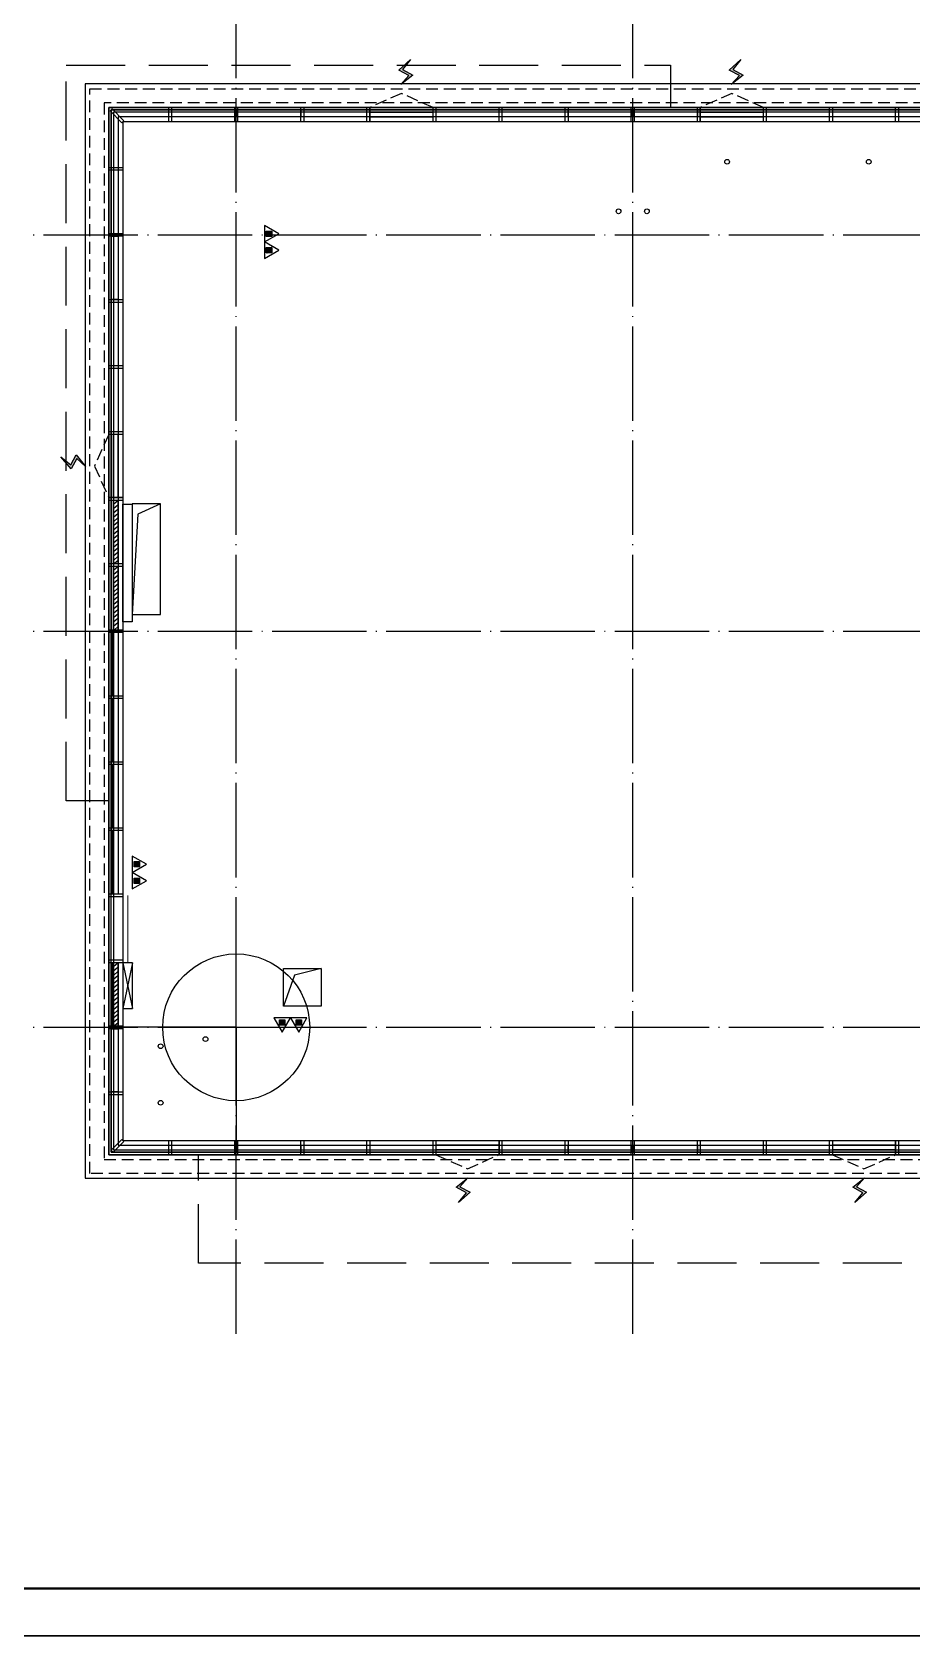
# Model space of a CAD drawing. Extents: x -186750 to 855523, y -12902 to 560425.
# Drawn here: x -4323 to 14315, y -12902 to 21100 of the extents above; entities that cross this region are included whole.
import ezdxf
from ezdxf.xclip import XClip

# ---------------------------------------------------------------- set-up
doc = ezdxf.new("R2010")
doc.units = 0
doc.header["$LTSCALE"] = 1000
doc.header["$MEASUREMENT"] = 0
doc.header["$XCLIPFRAME"] = 0
for name, pattern in [('10#楼幕墙$0$109-34 轴网$0$L1$0$$AUDIT_BAD_LTYPE1', [0]), ('10#楼幕墙$0$DASH', [0.35, 0.25, -0.1]), ('104-10 轴网$0$DOTE', [2.4200000000000004, 2, -0.2, 0.02, -0.2]), ('X-104 8#10#平面$0$109-34 轴网$0$L1$0$$AUDIT_BAD_LTYPE1', [0]), ('X-104 8#10#平面$0$CACHE', [0.375, 0.25, -0.125]), ('X-104 8#10#平面$0$DASH', [0.35, 0.25, -0.1])]:
    doc.linetypes.add(name, pattern=pattern)
for name, color, linetype, plot in [('10#楼幕墙$0$04-不打印_辅助线', 165, 'Continuous', False), ('10#楼幕墙$0$04-电动窗', 1, 'Continuous', False), ('defpoint', 7, 'Continuous', False)]:
    doc.layers.add(name, color=color, linetype=linetype, plot=plot)
for name, color, linetype in [('10#楼幕墙$0$A-C_玻璃幕墙', 140, 'Continuous'), ('10#楼幕墙$0$A-C_窗', 140, 'Continuous'), ('10#楼幕墙$0$A-C_窗b', 191, 'Continuous'), ('10#楼幕墙$0$A-金属背板', 30, 'Continuous'), ('104-10 轴网$0$A_AXIS-轴线', 252, '104-10 轴网$0$DOTE'), ('EQUIP_消防', 7, 'Continuous'), ('TWT_TEXT', 7, 'Continuous'), ('VPIPE-雨水', 4, 'TG_Y'), ('X-104 8#10#平面$0$A-O_屋面', 201, 'Continuous'), ('X-104 8#10#平面$0$A-O_散水', 134, 'Continuous'), ('X-104 8#10#平面$0$A-TECH_暖通', 162, 'Continuous'), ('X-104 8#10#平面$0$A-TECH_结构', 252, 'Continuous'), ('X-104 8#10#平面$0$E-立面轮廓', 241, 'Continuous')]:
    doc.layers.add(name, color=color, linetype=linetype)
doc.styles.add('TG_LINETYPE', font='romans2.shx', dxfattribs={"width": 0.8, "height": 3, "bigfont": 'hzdf2.shx'})
doc.linetypes.add('TG_Y', pattern='A,5,-0.3,["Y",TG_LINETYPE,S=0.1,R=0,X=-0.23,Y=-0.15],0', length=5.3)

# ---------------------------------------------------------------- blocks, each defined once
blk = doc.blocks.new('图框-A1')
for points, const_width in [([(5.684341886080801e-13, 0), (841.0000000000002, 0), (841.0000000000002, 594), (5.684341886080801e-13, 594)], 0.05), ([(765.9999999999966, 584), (25.00000000000045, 584), (25.00000000000045, 10), (766.0000000000002, 10)], 0.5)]:
    blk.add_lwpolyline(points, close=True, dxfattribs=dict(const_width=const_width))
blk = doc.blocks.new('104-10 轴网')
at = {"layer": '104-10 轴网$0$A_AXIS-轴线', "linetype": '104-10 轴网$0$DOTE'}
for p, q in [((-5.093170329928398e-11, -6500.000000000015), (2.110027708113194e-10, 40100.00000000004)), ((8399.999999999949, -6500.000000000015), (8400.000000000211, 40100.00000000004)), ((-6500.000000000022, 16799.99999999999), (48500.00000000018, 16800.00000000004)), ((-6500.000000000022, 8399.999999999985), (48500.00000000018, 8400.000000000044)), ((-6500.000000000022, -1.477928890381008e-11), (48500.00000000018, 4.342837200965732e-11))]:
    blk.add_line(p, q, dxfattribs=at)
at = {"layer": 'Defpoints'}
blk.add_lwpolyline([(-16049.99999999992, 45500.00000000001), (58050.00000000011, 45499.99999999999), (58050.00000000011, -11900.00000000001), (-16049.99999999998, -11899.99999999996)], close=True, dxfattribs=at)
blk = doc.blocks.new('104-8910 结构')
at = {"layer": 'Defpoints'}
blk.add_lwpolyline([(-19000, -118200), (61000, -118200.0000000002), (60999.99999999996, 41799.99999999983), (-19000, 41799.99999999996)], close=True, dxfattribs=at)
blk = doc.blocks.new('X-104 8#10#平面$0$yteiteru7y6')
at = {"layer": 'X-104 8#10#平面$0$A-TECH_结构'}
blk.add_lwpolyline([(-1600.000000000012, 11099.99999999366), (-2084.67156194523, 10876.08683458786), (-2199.999999999039, 8750.000000010607)], dxfattribs=at)
at = {"layer": 'X-104 8#10#平面$0$A-TECH_结构', "linetype": 'X-104 8#10#平面$0$109-34 轴网$0$L1$0$$AUDIT_BAD_LTYPE1'}
blk.add_lwpolyline([(-2199.999999999039, 8750.000000010607), (-1599.999999999534, 8750.000000010607), (-1600.000000000012, 11099.99999999365), (-2199.999999999516, 11099.99999999365)], close=True, dxfattribs=at)
blk = doc.blocks.new('X-104 8#10#平面$0$rhyseuyi')
at = {"layer": 'X-104 8#10#平面$0$A-TECH_结构', "linetype": 'X-104 8#10#平面$0$109-34 轴网$0$L1$0$$AUDIT_BAD_LTYPE1'}
blk.add_lwpolyline([(22550.00000147264, 20800.18525530281), (22549.99999999172, 36250.00000000003), (44650.00000000591, 36250.00000000003), (44650.00000000267, 5750.000000011165), (33550.00000000042, 5749.999996079934), (33549.99999999956, 2800.00000587945), (27849.99999999903, 2800.000009821595), (27849.99999999989, -2650.000000044718), (-2650.000000000116, -2650.000000044733), (-2650.000000000233, 19449.99969723696), (17799.99999874334, 19450.12322490085), (17800.00000022122, 20799.81474476285)], close=True, dxfattribs=at)
blk = doc.blocks.new('10#楼幕墙$0$2')
at = {"linetype": '10#楼幕墙$0$109-34 轴网$0$L1$0$$AUDIT_BAD_LTYPE1'}
for points in [[(-199772.2420019889, 234015.7524743264), (-199772.2420019889, 236514.4760455291)], [(-199772.2420019889, 234015.7524743264), (-202270.9655731916, 234015.7524743264)], [(-199772.2420019889, 234015.7524743264), (-199772.2420019889, 231517.0289031237)], [(-199772.2420019889, 234015.7524743264), (-197273.5184307862, 234015.7524743264)]]:
    blk.add_lwpolyline(points, dxfattribs=at)
blk.add_circle((-199772.2420019889, 234015.7524743264), 1556.811371132266)
blk = doc.blocks.new('10#楼幕墙$0$ii')
blk.add_lwpolyline([(-1339.999257087533, -5.379672802519053e-05), (0.0007429124671034515, -5.379672802519053e-05), (0.0007429124671034515, -150.000053796728), (-1339.999257087533, -150.000053796728)], close=True)
blk = doc.blocks.new('10#楼幕墙$0$$TCHSYS$WIN2D')
for p, q in [((-0.5, 0.5), (0.5, 0.5)), ((-0.5, 0.5), (-0.4999999999999999, -0.5)), ((0.5, 0.5), (0.4999999999999998, -0.5)), ((0.5, 0.1666666666666666), (-0.5, 0.1666666666666666)), ((0.5, -0.1666666666666667), (-0.5, -0.1666666666666667)), ((-0.4999999999999999, -0.5), (0.5, -0.5))]:
    blk.add_line(p, q)
blk = doc.blocks.new('10#楼幕墙$0$开启扇')
at = {"layer": '10#楼幕墙$0$04-电动窗'}
h = blk.add_hatch(color=1, dxfattribs=at)
h.dxf.hatch_style = 1
h.paths.add_polyline_path([(680.5562354524154, 539.9632903847669), (509.7987490945379, 728.6290481947071), (726.3024437201093, 845.9672921814199), (478.2154791858056, 1065.595502953947), (646.9190324007068, 855.8806169162563), (430.4153377751354, 738.5423729295435)])
at = {"linetype": '10#楼幕墙$0$DASH'}
blk.add_lwpolyline([(0, 49.99999999714782), (670, 349.9999999971478), (1340, 49.99999999714782)], dxfattribs=at)
at = {"layer": '10#楼幕墙$0$04-电动窗', "color": 1}
blk.add_lwpolyline([(680.5562354524154, 539.9632903847669), (509.7987490945379, 728.6290481947071), (726.3024437201093, 845.9672921814199), (478.2154791858056, 1065.595502953947), (646.9190324007068, 855.8806169162563), (430.4153377751354, 738.5423729295435), (680.5562354524154, 539.9632903847669)], close=True, dxfattribs=at)
at = {"xscale": -1340, "yscale": 300, "zscale": 1340, "rotation": 180}
blk.add_blockref('10#楼幕墙$0$$TCHSYS$WIN2D', (670, -100), dxfattribs=at)
blk = doc.blocks.new('10#楼幕墙$0$$WINLIB2D$00000039')
at = {"color": 0}
for points in [[(-0.4999999999983409, 0.5000000000445652), (-0.4999999999999964, -0.4999999999999716)], [(0.5000000000016591, 0.4999999999536158), (-0.4999999999983409, 0.5000000000445652)], [(0.4999999999983338, -0.5000000000463842), (0.4999999999999609, 0.4999999999999432)], [(-0.499999999999428, 0.1666666667124446), (0.500000000000572, 0.1666666666205998)], [(-0.4518745131427302, -0.1666666666260284), (-0.5000000000072298, 0.08358586507802102)], [(-0.3838834764901549, -0.166666666632409), (-0.4479860405916831, 0.1666666667079113)], [(-0.3158924398378069, -0.166666666637866), (-0.3799950039392748, 0.1666666667006353)], [(-0.2479014031851996, -0.166666666645142), (-0.3120039672867243, 0.1666666666951784)], [(-0.1799103665328481, -0.1666666666505989), (-0.2440129306343159, 0.1666666666887977)], [(-0.1119193298802692, -0.1666666666569512), (-0.1760218939817904, 0.1666666666824455)], [(-0.04392829322788927, -0.1666666666633319), (-0.1080308573293216, 0.1666666666760648)], [(0.02406274342471804, -0.1666666666696841), (-0.04003982067680312, 0.1666666666697125)], [(0.09205378007703402, -0.1666666666751411), (0.02795121597557682, 0.1666666666642556)], [(0.1600448167296129, -0.1666666666815217), (0.0959422526280953, 0.1666666666578749)], [(0.2280358533819644, -0.166666666687874), (0.163933289280525, 0.1666666666505989)], [(0.2960268900345753, -0.1666666666942547), (0.231924325933047, 0.1666666666460657)], [(0.3640179266869801, -0.1666666667006069), (0.2999153625854838, 0.166666666639685)], [(0.4320089633395341, -0.1666666667060639), (0.3679063992380058, 0.166666666632409)], [(0.4999999999916831, -0.1666666667115209), (0.4358974358904746, 0.1666666666260568)], [(-0.500000000000572, -0.1666666666214951), (0.499999999999428, -0.1666666667124446)], [(0.4999999999983338, -0.5000000000463842), (-0.5000000000016662, -0.4999999999554348)]]:
    blk.add_lwpolyline(points, dxfattribs=at)
blk = doc.blocks.new('10#楼幕墙')
at = {"layer": '10#楼幕墙$0$04-不打印_辅助线'}
for points in [[(-18549.99999999994, -12899.99999999999), (65550.00000000006, -12899.99999999999), (65550.00000000006, 46500.00000000001), (-18549.99999999994, 46500.00000000001)], [(22600.01556205962, 20799.99805111808), (17800.01556149623, 20799.9980511828), (17799.99999943667, 19400.00000006474), (-2599.999999999942, 19400.00000000001), (-2599.999999999942, -2599.999999999985), (27800.00000000006, -2599.999999999985), (27799.9999999994, 2800.000017646601), (33499.9999999994, 2800.000017646601), (33500.00000000006, 5800.000000000015), (44600.00000000006, 5800.000000000015), (44600.00000000006, 36200.00000000001), (22600.00000000006, 36200.00000000001)]]:
    blk.add_lwpolyline(points, close=True, dxfattribs=at)
at = {"layer": '10#楼幕墙$0$A-C_玻璃幕墙'}
for points in [[(18029.99999999959, 19500.00000000001), (-2699.999999999942, 19500.00000000001), (-2699.999999999942, -2699.999999999985), (27900.00000000006, -2699.999999999985), (27900.00000000006, 4100.000000000015), (29204.55488497031, 4100.000000000015)], [(17969.99999999959, 19450.00000000001), (-2649.999999999942, 19450.00000000001), (-2649.999999999942, 2829.999999987209)], [(17969.99999999959, 19300.00000000001), (-2499.999999999942, 19300.00000000001), (-2499.999999999942, 2829.999999987209)], [(18029.99999999959, 19200.00000000001), (-2399.999999999942, 19200.00000000001), (-2399.999999999942, -2399.999999999985), (27600.00000000006, -2399.999999999985), (27600.00000000006, 4400.000000000015), (28128.41289360973, 4400.000000000015)], [(-2649.999999999942, 1370.000742906195), (-2649.999999999942, -2649.999999999985), (27850.00000000006, -2649.999999999985), (27850.00000000006, 4150.000000000015), (28129.99999998772, 4150.000000000015)], [(-2499.999999999942, 1370.000742906195), (-2499.999999999942, -2499.999999999985), (27700.00000000006, -2499.999999999985), (27700.00000000006, 4300.000000000015), (28129.99999998772, 4300.000000000015)]]:
    blk.add_lwpolyline(points, dxfattribs=at)
for points in [[(-2671.213203435589, 19428.78679656443), (-2628.786796564353, 19471.2132034356), (-2378.786796564353, 19221.2132034356), (-2421.213203435531, 19178.78679656443)], [(-1370.000000000407, 19200.00000000001), (-1430.000000000407, 19200.00000000001), (-1430.000000000407, 19500.00000000013), (-1370.000000000407, 19500.00000000013)], [(29.99999999959255, 19200.00000000001), (-30.00000000040745, 19200.00000000001), (-30.00000000040745, 19500.00000000013), (29.99999999959255, 19500.00000000013)], [(1429.999999999593, 19200.00000000001), (1369.999999999593, 19200.00000000001), (1369.999999999593, 19500.00000000013), (1429.999999999593, 19500.00000000013)], [(2829.999999999593, 19200.00000000001), (2769.999999999593, 19200.00000000001), (2769.999999999593, 19500.00000000013), (2829.999999999593, 19500.00000000013)], [(4229.999999999593, 19200.00000000001), (4169.999999999593, 19200.00000000001), (4169.999999999593, 19500.00000000013), (4229.999999999593, 19500.00000000013)], [(5629.999999999593, 19200.00000000001), (5569.999999999593, 19200.00000000001), (5569.999999999593, 19500.00000000013), (5629.999999999593, 19500.00000000013)], [(7029.999999999593, 19200.00000000001), (6969.999999999593, 19200.00000000001), (6969.999999999593, 19500.00000000013), (7029.999999999593, 19500.00000000013)], [(8429.999999999593, 19200.00000000001), (8369.999999999593, 19200.00000000001), (8369.999999999593, 19500.00000000013), (8429.999999999593, 19500.00000000013)], [(9829.999999999593, 19200.00000000001), (9769.999999999593, 19200.00000000001), (9769.999999999593, 19500.00000000013), (9829.999999999593, 19500.00000000013)], [(11229.99999999959, 19200.00000000001), (11169.99999999959, 19200.00000000001), (11169.99999999959, 19500.00000000013), (11229.99999999959, 19500.00000000013)], [(12629.99999999959, 19200.00000000001), (12569.99999999959, 19200.00000000001), (12569.99999999959, 19500.00000000013), (12629.99999999959, 19500.00000000013)], [(14029.99999999959, 19200.00000000001), (13969.99999999959, 19200.00000000001), (13969.99999999959, 19500.00000000013), (14029.99999999959, 19500.00000000013)], [(-2399.999999999476, 18229.99999999373), (-2399.999999999476, 18169.99999999373), (-2699.999999999709, 18169.99999999373), (-2699.999999999709, 18229.99999999373)], [(-2399.999999999476, 16829.99999999373), (-2399.999999999476, 16769.99999999373), (-2699.999999999709, 16769.99999999373), (-2699.999999999709, 16829.99999999373)], [(-2399.999999999476, 15429.99999999373), (-2399.999999999476, 15369.99999999373), (-2699.999999999709, 15369.99999999373), (-2699.999999999709, 15429.99999999373)], [(-2399.999999999476, 14029.99999999373), (-2399.999999999476, 13969.99999999373), (-2699.999999999709, 13969.99999999373), (-2699.999999999709, 14029.99999999373)], [(-2399.999999999476, 12629.99999999373), (-2399.999999999476, 12569.99999999373), (-2699.999999999709, 12569.99999999373), (-2699.999999999709, 12629.99999999373)], [(-2399.999999999476, 11229.99999999373), (-2399.999999999476, 11169.99999999373), (-2699.999999999709, 11169.99999999373), (-2699.999999999709, 11229.99999999373)], [(-2399.999999999476, 9829.999999993728), (-2399.999999999476, 9769.999999993728), (-2699.999999999709, 9769.999999993728), (-2699.999999999709, 9829.999999993728)], [(-2399.999999999476, 8429.999999993728), (-2399.999999999476, 8369.999999993728), (-2699.999999999709, 8369.999999993728), (-2699.999999999709, 8429.999999993728)], [(-2399.999999999476, 7029.999999993728), (-2399.999999999476, 6969.999999993728), (-2699.999999999709, 6969.999999993728), (-2699.999999999709, 7029.999999993728)], [(-2399.999999999476, 5629.999999993728), (-2399.999999999476, 5569.999999993728), (-2699.999999999709, 5569.999999993728), (-2699.999999999709, 5629.999999993728)], [(-2399.999999999476, 4229.999999993728), (-2399.999999999476, 4169.999999993728), (-2699.999999999709, 4169.999999993728), (-2699.999999999709, 4229.999999993728)], [(-2399.999999999476, 2829.999999987209), (-2399.999999999476, 2769.999999987209), (-2699.999999999709, 2769.999999987209), (-2699.999999999709, 2829.999999987209)], [(-2399.999999999476, 1429.999999993612), (-2399.999999999476, 1369.999999993612), (-2699.999999999709, 1369.999999993612), (-2699.999999999709, 1429.999999993612)], [(-2399.999999999476, 29.99999999361171), (-2399.999999999476, -30.00000000638829), (-2699.999999999709, -30.00000000638829), (-2699.999999999709, 29.99999999361171)], [(-2399.999999999476, -1370.000000006388), (-2399.999999999476, -1430.000000006388), (-2699.999999999709, -1430.000000006388), (-2699.999999999709, -1370.000000006388)], [(-2650, -2607.573593128778), (-2607.573593128764, -2649.999999999956), (-2378.786796564353, -2421.213203435575), (-2421.213203435531, -2378.786796564396)], [(-1370.000000000175, -2700.000000006388), (-1430.000000000175, -2700.000000006388), (-1430.000000000175, -2400.000000006738), (-1370.000000000175, -2400.000000006738)], [(29.99999999982538, -2700.000000006388), (-30.00000000017462, -2700.000000006388), (-30.00000000017462, -2400.000000006738), (29.99999999982538, -2400.000000006738)], [(1429.999999999825, -2700.000000006388), (1369.999999999825, -2700.000000006388), (1369.999999999825, -2400.000000006738), (1429.999999999825, -2400.000000006738)], [(2829.999999999825, -2700.000000006388), (2769.999999999825, -2700.000000006388), (2769.999999999825, -2400.000000006738), (2829.999999999825, -2400.000000006738)], [(4229.999999999825, -2700.000000006388), (4169.999999999825, -2700.000000006388), (4169.999999999825, -2400.000000006738), (4229.999999999825, -2400.000000006738)], [(5629.999999999825, -2700.000000006388), (5569.999999999825, -2700.000000006388), (5569.999999999825, -2400.000000006738), (5629.999999999825, -2400.000000006738)], [(7029.999999999825, -2700.000000006388), (6969.999999999825, -2700.000000006388), (6969.999999999825, -2400.000000006738), (7029.999999999825, -2400.000000006738)], [(8429.999999999825, -2700.000000006388), (8369.999999999825, -2700.000000006388), (8369.999999999825, -2400.000000006738), (8429.999999999825, -2400.000000006738)], [(9829.999999999825, -2700.000000006388), (9769.999999999825, -2700.000000006388), (9769.999999999825, -2400.000000006738), (9829.999999999825, -2400.000000006738)], [(11229.99999999983, -2700.000000006388), (11169.99999999983, -2700.000000006388), (11169.99999999983, -2400.000000006738), (11229.99999999983, -2400.000000006738)], [(12629.99999999983, -2700.000000006388), (12569.99999999983, -2700.000000006388), (12569.99999999983, -2400.000000006738), (12629.99999999983, -2400.000000006738)], [(14029.99999999983, -2700.000000006388), (13969.99999999983, -2700.000000006388), (13969.99999999983, -2400.000000006738), (14029.99999999983, -2400.000000006738)]]:
    blk.add_lwpolyline(points, close=True, dxfattribs=at)
at = {"layer": '10#楼幕墙$0$A-金属背板'}
for points in [[(-2619.999999999942, 8369.999999993728), (-2619.999999999943, 7029.999999993728), (-2599.999999999943, 7029.999999993728), (-2599.999999999942, 8369.999999993728)], [(-2619.999999999942, 6969.999999993728), (-2619.999999999943, 5629.999999993728), (-2599.999999999943, 5629.999999993728), (-2599.999999999942, 6969.999999993728)], [(-2619.999999999942, 5569.999999993728), (-2619.999999999943, 4229.999999993728), (-2599.999999999943, 4229.999999993728), (-2599.999999999942, 5569.999999993728)], [(-2619.999999999942, 4169.999999993728), (-2619.999999999943, 2829.999999993728), (-2599.999999999943, 2829.999999993728), (-2599.999999999942, 4169.999999993728)], [(-2620.000000000033, 1369.999999992167), (-2620.000000000034, 29.99999999216652), (-2600.000000000034, 29.99999999216652), (-2600.000000000033, 1369.999999992167)]]:
    blk.add_lwpolyline(points, close=True, dxfattribs=at)
at = {"layer": '10#楼幕墙$0$04-不打印_辅助线'}
blk.add_blockref('10#楼幕墙$0$2', (199772.2420019889, -234015.7524743264), dxfattribs=at)
at = {"layer": '10#楼幕墙$0$A-C_玻璃幕墙', "linetype": '10#楼幕墙$0$109-34 轴网$0$L1$0$$AUDIT_BAD_LTYPE1', "xscale": -1}
for p in [(4169.999999999593, 19449.9999999999), (11169.99999999959, 19450.00000000001)]:
    blk.add_blockref('10#楼幕墙$0$开启扇', p, dxfattribs=at)
at = {"layer": '10#楼幕墙$0$A-C_玻璃幕墙'}
for p in [(1369.999999999593, 19450.00000000001), (8369.999999999593, 19450.00000000001), (9769.999999999593, 19450.00000000001)]:
    blk.add_blockref('10#楼幕墙$0$ii', p, dxfattribs=at)
for p, rotation in [((-2649.999999999709, 16769.99999999373), 90), ((-2649.999999999709, -30.00000000638829), 90), ((29.99999999982538, -2650.000000006272), 180), ((7029.999999999825, -2650.000000007203), 180), ((8429.999999999825, -2650.000000007203), 180)]:
    blk.add_blockref('10#楼幕墙$0$ii', p, dxfattribs=dict(at, rotation=rotation))
at = {"layer": '10#楼幕墙$0$A-C_玻璃幕墙', "linetype": '10#楼幕墙$0$109-34 轴网$0$L1$0$$AUDIT_BAD_LTYPE1', "xscale": -1, "rotation": 180}
blk.add_blockref('10#楼幕墙$0$开启扇', (12629.99999999983, -2650.000000009299), dxfattribs=at)
at = {"layer": '10#楼幕墙$0$A-C_窗', "linetype": '10#楼幕墙$0$109-34 轴网$0$L1$0$$AUDIT_BAD_LTYPE1', "xscale": 1340, "yscale": 300.0000000000001, "zscale": -1340, "rotation": 90}
for p in [(-2550.000000013446, 10499.99999999582), (-2550.000000013912, 9099.999999995824)]:
    blk.add_blockref('10#楼幕墙$0$$WINLIB2D$00000039', p, dxfattribs=at)
at = {"layer": '10#楼幕墙$0$A-C_窗b', "color": 4, "linetype": '10#楼幕墙$0$109-34 轴网$0$L1$0$$AUDIT_BAD_LTYPE1', "xscale": -1}
for p, rotation in [((-2649.999999999476, 12569.99999999373), 90), ((4229.999999999825, -2650.000000006272), 180)]:
    blk.add_blockref('10#楼幕墙$0$开启扇', p, dxfattribs=dict(at, rotation=rotation))
at = {"layer": 'Defpoints', "color": 2, "linetype": '10#楼幕墙$0$109-34 轴网$0$L1$0$$AUDIT_BAD_LTYPE1', "xscale": 1340, "yscale": 300.0000000000001, "zscale": -1340, "rotation": 90}
blk.add_blockref('10#楼幕墙$0$$WINLIB2D$00000039', (-2550.000000013853, 699.9999999913998), dxfattribs=at)
blk = doc.blocks.new('*U283')
at = {"linetype": 'X-104 8#10#平面$0$109-34 轴网$0$L1$0$$AUDIT_BAD_LTYPE1'}
for p, q in [((-0.2529788265346724, 0.06930926759378053), (969.9999993866683, -199.930690733454)), ((-6.710890374961309e-05, -199.930690733454), (969.9999999881935, 0.06930926759378053))]:
    blk.add_line(p, q, dxfattribs=at)
blk.add_lwpolyline([(-6.710890374961309e-05, -199.930690733454), (970.2529117058244, -199.930690733454), (969.9999999881935, 0.06930926759378053), (-0.2529788265346724, 0.06930926759378053)], close=True, dxfattribs=at)
blk = doc.blocks.new('X-104 8#10#平面$0$rfdsgdfhgh')
at = {"layer": 'X-104 8#10#平面$0$A-TECH_结构', "linetype": 'X-104 8#10#平面$0$109-34 轴网$0$L1$0$$AUDIT_BAD_LTYPE1'}
blk.add_lwpolyline([(-849.9999999999998, 849.9999999999998), (-50, 850), (-50, 50), (-849.9999999999998, 49.99999999999994)], close=True, dxfattribs=at)
blk.add_lwpolyline([(-50, 850), (-617.0000000000089, 705.4999999997249), (-849.9999999999998, 49.99999999999994)], dxfattribs=at)
blk = doc.blocks.new('X-104 8#10#平面')
at = {"linetype": 'X-104 8#10#平面$0$109-34 轴网$0$L1$0$$AUDIT_BAD_LTYPE1'}
blk.add_lwpolyline([(65550, 46500.00000000003), (65550, -12899.99999999997), (-18550.00000000001, -12899.99999999994), (-18550.00000000001, 46500.00000000003)], close=True, dxfattribs=at)
at = {"linetype": 'X-104 8#10#平面$0$109-34 轴网$0$L1$0$$AUDIT_BAD_LTYPE1', "const_width": 20}
blk.add_lwpolyline([(-2296.430690731915, 1370.000067097339), (-2296.430690731915, 2799.999999990425)], dxfattribs=at)
at = {"layer": 'X-104 8#10#平面$0$A-O_屋面', "linetype": 'X-104 8#10#平面$0$DASH', "ltscale": 5}
for points in [[(32800.00000000629, 36299.99999999671), (32800.00000000629, 37199.99997217814), (47000.00000000341, 37199.99997217816), (47000.00000000341, 21799.99997209321), (47000.00000000411, 21799.99997209321), (47000.00000000411, 15999.99997209312), (45599.99999997539, 15999.99997209309), (45599.99999997524, 4799.999972060032), (34400.00000000006, 4799.99997209321), (34400.00000000006, 3399.99997209321), (28800.00000000386, 3399.99997209321), (28800.00000000386, -3600.00002790679), (17600.00000000386, -3600.00002790679), (17600.00000000386, -5000.00002790679), (-799.9999999961328, -5000.000027906673), (-799.9999999961074, -2700.000000006257)], [(-2699.999999999909, 4799.999972107937), (-3599.999999843327, 4799.999972107937), (-3599.999999996016, 20399.99997210564), (9200.00000000398, 20399.99997210564), (9200.00000000398, 19499.50596179618)]]:
    blk.add_lwpolyline(points, dxfattribs=at)
at = {"layer": 'X-104 8#10#平面$0$A-O_散水'}
blk.add_lwpolyline([(17799.99999943651, 20000.00000004453), (-3200.000000000076, 20000.00000004479), (-3199.999999999942, -3199.999999999971), (28400.00000000006, -3199.999999999971), (28400.00000000006, -299.9999921589042), (27900.00000000006, -299.9999921589042), (27900.00000000006, -2699.999999999971), (-2699.999999999949, -2699.999999999971), (-2700.000000000073, 19500.00000004476), (17799.99999943667, 19500.00000004453), (17799.9999992678, 20000.00000004453)], dxfattribs=at)
at = {"layer": 'X-104 8#10#平面$0$A-O_散水', "linetype": 'X-104 8#10#平面$0$CACHE'}
blk.add_lwpolyline([(22100.00000004979, 19600.00000004516), (-2800.000000000073, 19600.00000004479), (-2799.999999999942, -2799.999999999971), (28000.00000000006, -2799.999999999971), (28000.00000000008, 4000.000000000014), (28300.00000000008, 4000.000000000014), (28300.00000000006, -3099.999999999971), (-3099.999999999942, -3099.999999999971), (-3100.000000000076, 19900.00000004479), (22099.99999994847, 19900.00000004516)], close=True, dxfattribs=at)
at = {"layer": 'X-104 8#10#平面$0$E-立面轮廓', "ltscale": 2}
blk.add_lwpolyline([(-2399.999999999536, 11088.63114793925), (-2199.999999999041, 11088.63114793925), (-2199.999999999039, 8599.999986049923), (-2399.999999999534, 8599.999986049923)], close=True, dxfattribs=at)
at = {"linetype": 'X-104 8#10#平面$0$109-34 轴网$0$L1$0$$AUDIT_BAD_LTYPE1'}
ref = blk.add_blockref('10#楼幕墙', (0, 0), dxfattribs=at)
XClip(ref).set_block_clipping_path([(-18549.99999999996, -12899.99999999999), (65550.00000000006, 343500.0000000001)])
at = {"xscale": 100, "yscale": 100, "zscale": 100}
blk.add_blockref('图框-A1', (-18550.00000000001, -12899.99999999994), dxfattribs=at)
at = {"linetype": 'X-104 8#10#平面$0$109-34 轴网$0$L1$0$$AUDIT_BAD_LTYPE1'}
ref = blk.add_blockref('104-10 轴网', (0, -2.91038304567337e-11), dxfattribs=at)
XClip(ref).set_block_clipping_path([(-16049.999999999975, -11899.999999999955), (58049.99999999998, 45500.000000000044)])
ref = blk.add_blockref('104-8910 结构', (-130.0000000003602, 106300.0000000001), dxfattribs=at)
XClip(ref).set_block_clipping_path([(-15919.999999999593, -118200.00000000006), (58180.000000000495, -60800.00000000007)])
at = {"layer": 'X-104 8#10#平面$0$A-TECH_暖通', "linetype": 'X-104 8#10#平面$0$109-34 轴网$0$L1$0$$AUDIT_BAD_LTYPE1', "rotation": 270}
blk.add_blockref('*U283', (-2199.999999999509, 1369.999999988446), dxfattribs=at)
at = {"layer": 'X-104 8#10#平面$0$A-TECH_结构', "linetype": 'X-104 8#10#平面$0$109-34 轴网$0$L1$0$$AUDIT_BAD_LTYPE1'}
for name, p in [('X-104 8#10#平面$0$rhyseuyi', (5.820766091346741e-11, -1.164153218269348e-10)), ('X-104 8#10#平面$0$yteiteru7y6', (0, -2.91038304567337e-11)), ('X-104 8#10#平面$0$rfdsgdfhgh', (1850.000000000007, 400.0000000002328))]:
    blk.add_blockref(name, p, dxfattribs=at)
blk = doc.blocks.new('$TWTSYS$00000546')
h = blk.add_hatch()
h.set_pattern_fill('ANSI31', color=256, scale=200, style=0)
h.set_pattern_definition([(45, (-38543.80223862439, -6670.830405693208), (-17.67766952966369, 17.67766952966369), [])])
h.paths.add_polyline_path([(-64.92232553117356, 173.7449990885525), (64.922325531159, 173.7449990885525), (64.922325531159, 43.90034802621994), (-64.92232553117356, 43.90034802621994)])
for points in [[(0, 343.6163707387423), (-198.3870041439732, 0), (198.3870041439732, 0)], [(-64.92232553117356, 173.7449990885525), (64.922325531159, 173.7449990885525), (64.922325531159, 43.90034802621994), (-64.92232553117356, 43.90034802621994)]]:
    blk.add_lwpolyline(points, close=True)
blk = doc.blocks.new('灭火器1')
at = {"layer": 'EQUIP_消防', "xscale": 0.88, "yscale": 0.88, "zscale": 0.88, "rotation": 270}
for p in [(283401.6493893405, 14625.69975781103), (283401.6493893405, 14276.53863051755)]:
    blk.add_blockref('$TWTSYS$00000546', p, dxfattribs=at)

msp = doc.modelspace()

# ---------------------------------------------------------------- linework, layer by layer
msp.add_lwpolyline([(-18549.99999999994, -12899.99999999999), (65550.00000000001, -12899.99999999999), (65550.00000000001, 46500.00000000001), (-18549.99999999994, 46500.00000000001)], close=True)
at = {"layer": 'defpoint'}
msp.add_circle((-8.731149137020111e-11, 0), 1556.811371132266, dxfattribs=at)
at = {"layer": 'VPIPE-雨水', "color": 0, "linetype": 'Continuous'}
for centre in [(10399.99999999989, 18349.99998604343), (13399.99999999989, 18349.99998604346), (-1599.935733514871, -400.2497698200605), (-1599.935733514945, -1600.249769820235)]:
    msp.add_circle(centre, 50, dxfattribs=at)
at = {"layer": 'VPIPE-雨水', "linetype": 'Continuous'}
for centre in [(8099.999999999778, 17300.00000000003), (8700.000000000386, 17300.00000000003), (-650.0000000007858, -250)]:
    msp.add_circle(centre, 50, dxfattribs=at)

# ---------------------------------------------------------------- block references
msp.add_blockref('X-104 8#10#平面', (0, 0))
at = {"layer": 'TWT_TEXT', "linetype": 'ByBlock'}
for p in [(-282801.6493893419, 2198.880805835768), (-285601.6493893401, -11168.31741513897)]:
    msp.add_blockref('灭火器1', p, dxfattribs=at)
at = {"layer": 'TWT_TEXT', "linetype": 'ByBlock', "rotation": 270}
msp.add_blockref('灭火器1', (-13301.11919416473, 283601.6493893403), dxfattribs=at)

doc.saveas('drawing.dxf')
